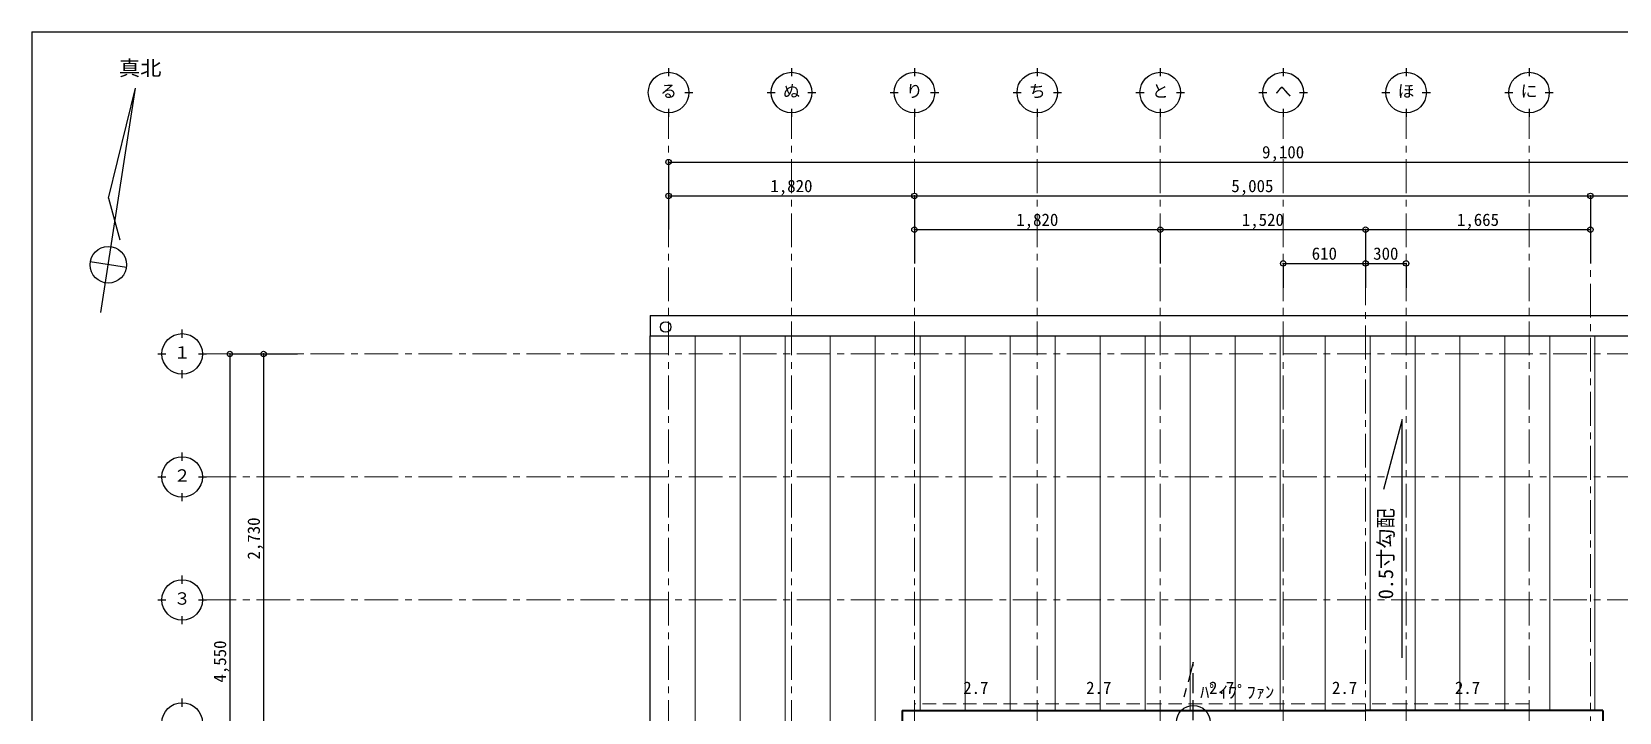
# Model space of a CAD drawing. Units: millimetres at full size, sheet at 1:50. Extents: x -21826 to 54909, y -26252 to 22610.
# Drawn here: x 13302 to 25054, y 1808 to 6842 of the extents above; entities that cross this region are included whole.
import ezdxf
from ezdxf.enums import TextEntityAlignment as Align

# ---------------------------------------------------------------- set-up
doc = ezdxf.new("R2010")
doc.units = ezdxf.units.MM
doc.header["$LTSCALE"] = 50
doc.header["$PDMODE"] = 32
doc.header["$PDSIZE"] = 40
for name, pattern in [('CHAIN1', [8, 5, -1, 1, -1]), ('DASHED2', [3, 2, -1]), ('DASHED3', [4, 3, -1])]:
    doc.linetypes.add(name, pattern=pattern)
for name, color, linetype, lineweight in [('3-1_通り芯・通り番号', 7, 'Continuous', 25), ('3-3_仕上線(黄)', 3, 'Continuous', 40), ('3-8_ハッチング', 4, 'Continuous', 9), ('3-9_建築設備', 5, 'Continuous', 25), ('3-A_文字', 7, 'Continuous', 25), ('3-F_寸法・方位', 7, 'Continuous', 25), ('C-0', 6, 'Continuous', 25), ('F-F_図面枠（共通）', 7, 'Continuous', 25)]:
    doc.layers.add(name, color=color, linetype=linetype, lineweight=lineweight)
doc.styles.add('ＭＳ ゴシック', font='')
doc.styles.get('ＭＳ ゴシック').set_extended_font_data('MS Gothic')

msp = doc.modelspace()

# ---------------------------------------------------------------- linework, layer by layer
at = {"layer": '3-1_通り芯・通り番号'}
for p, q in [((18016.21, 6572.32), (18016.21, 6512.32)), ((18926.21, 6572.32), (18926.21, 6512.32)), ((19836.21, 6572.32), (19836.21, 6512.32)), ((20746.21, 6572.32), (20746.21, 6512.32)), ((21656.21, 6572.32), (21656.21, 6512.32)), ((22566.21, 6572.32), (22566.21, 6512.32)), ((23476.21, 6572.32), (23476.21, 6512.32)), ((24386.21, 6572.32), (24386.21, 6512.32)), ((18136.21, 6392.32), (18196.21, 6392.32)), ((18746.21, 6392.32), (18806.21, 6392.32)), ((19046.21, 6392.32), (19106.21, 6392.32)), ((19656.21, 6392.32), (19716.21, 6392.32)), ((19956.21, 6392.32), (20016.21, 6392.32)), ((20566.21, 6392.32), (20626.21, 6392.32)), ((20866.21, 6392.32), (20926.21, 6392.32)), ((21476.21, 6392.32), (21536.21, 6392.32)), ((21776.21, 6392.32), (21836.21, 6392.32)), ((22386.21, 6392.32), (22446.21, 6392.32)), ((22686.21, 6392.32), (22746.21, 6392.32)), ((23296.21, 6392.32), (23356.21, 6392.32)), ((23596.21, 6392.32), (23656.21, 6392.32)), ((24206.21, 6392.32), (24266.21, 6392.32)), ((24506.21, 6392.32), (24566.21, 6392.32)), ((18016.21, 6272.32), (18016.21, 6212.32)), ((18926.21, 6272.32), (18926.21, 6212.32)), ((19836.21, 6272.32), (19836.21, 6212.32)), ((20746.21, 6272.32), (20746.21, 6212.32)), ((21656.21, 6272.32), (21656.21, 6212.32)), ((22566.21, 6272.32), (22566.21, 6212.32)), ((23476.21, 6272.32), (23476.21, 6212.32)), ((24386.21, 6272.32), (24386.21, 6212.32)), ((14415.29, 4578.8), (14415.29, 4638.8)), ((14235.29, 4458.8), (14295.29, 4458.8)), ((14535.29, 4458.8), (14595.29, 4458.8)), ((14415.29, 4278.8), (14415.29, 4338.8)), ((14415.29, 3668.8), (14415.29, 3728.8)), ((14235.29, 3548.8), (14295.29, 3548.8)), ((14535.29, 3548.8), (14595.29, 3548.8)), ((14415.29, 3368.8), (14415.29, 3428.8)), ((14415.29, 2758.8), (14415.29, 2818.8)), ((14235.29, 2638.8), (14295.29, 2638.8)), ((14535.29, 2638.8), (14595.29, 2638.8)), ((14415.29, 2458.8), (14415.29, 2518.8)), ((14415.29, 1848.8), (14415.29, 1908.8))]:
    msp.add_line(p, q, dxfattribs=at)
at = {"layer": '3-1_通り芯・通り番号', "color": 1, "linetype": 'CHAIN1', "lineweight": 18}
for p, q in [((18016.21, -5551.2), (18016.21, 6242.32)), ((18926.21, -5551.2), (18926.21, 6242.32)), ((19836.21, -5551.2), (19836.21, 6242.32)), ((20746.21, -5551.2), (20746.21, 6242.32)), ((21656.21, -5551.2), (21656.21, 6242.32)), ((22566.21, -5551.2), (22566.21, 6242.32)), ((23476.21, -5551.2), (23476.21, 6242.32)), ((24386.21, -5551.2), (24386.21, 6242.32)), ((23176.21, 818.8), (23176.21, 5338.01)), ((24841.21, 5378.09), (24841.21, -91.2)), ((14565.29, 4458.8), (29797.51, 4458.8)), ((14565.29, 3548.8), (29797.51, 3548.8)), ((14565.29, 2638.8), (29797.51, 2638.8))]:
    msp.add_line(p, q, dxfattribs=at)
at = {"layer": '3-1_通り芯・通り番号'}
for centre in [(18016.21, 6392.32), (18926.21, 6392.32), (19836.21, 6392.32), (20746.21, 6392.32), (21656.21, 6392.32), (22566.21, 6392.32), (23476.21, 6392.32), (24386.21, 6392.32), (14415.29, 4458.8), (14415.29, 3548.8), (14415.29, 2638.8), (14415.29, 1728.8)]:
    msp.add_circle(centre, 150, dxfattribs=at)
at = {"layer": '3-3_仕上線(黄)'}
for p, q in [((19744.71, 1820.3), (20746.21, 1820.3)), ((19744.71, 1820.3), (19744.71, 1436.3)), ((20746.21, 1820.3), (21656.21, 1820.3)), ((21656.21, 1820.3), (22566.21, 1820.3)), ((22566.21, 1820.3), (23176.21, 1820.3)), ((23476.21, 1820.3), (23176.21, 1820.3)), ((24386.21, 1820.3), (23476.21, 1820.3)), ((24932.71, 1820.3), (24386.21, 1820.3)), ((24932.71, 1820.3), (24932.71, 818.8))]:
    msp.add_line(p, q, dxfattribs=at)
at = {"layer": '3-8_ハッチング', "color": 2}
for p, q in [((18214.21, -91.2), (18214.21, 4593.8)), ((18547.21, -91.2), (18547.21, 4593.8)), ((18880.21, -91.2), (18880.21, 4593.8)), ((19213.21, -91.2), (19213.21, 4593.8)), ((19546.21, -91.2), (19546.21, 4593.8)), ((19879.21, 1820.3), (19879.21, 4593.8)), ((20212.21, 1820.3), (20212.21, 4593.8)), ((20545.21, 1820.3), (20545.21, 4593.8)), ((20878.21, 1820.3), (20878.21, 4593.8)), ((21211.21, 1820.3), (21211.21, 4593.8)), ((21544.21, 1820.3), (21544.21, 4593.8)), ((21877.21, 1820.3), (21877.21, 4593.8)), ((22210.21, 1820.3), (22210.21, 4593.8)), ((22543.21, 1820.3), (22543.21, 4593.8)), ((22876.21, 1820.3), (22876.21, 4593.8)), ((23209.21, 1820.3), (23209.21, 4593.8)), ((23542.21, 1820.3), (23542.21, 4593.8)), ((23875.21, 1820.3), (23875.21, 4593.8)), ((24208.21, 1820.3), (24208.21, 4593.8)), ((24541.21, 1820.3), (24541.21, 4593.8)), ((24874.21, 1820.3), (24874.21, 4593.8))]:
    msp.add_line(p, q, dxfattribs=at)
at = {"layer": '3-9_建築設備', "color": 7}
for p, q in [((13813.77, 4765.07), (14070.9, 6425.28)), ((13869.25, 5609.84), (14070.9, 6425.28)), ((13869.25, 5609.84), (13952.8, 5303.96)), ((14002.43, 5097.7), (13734.58, 5139.18))]:
    msp.add_line(p, q, dxfattribs=at)
at = {"layer": '3-9_建築設備', "linetype": 'DASHED3'}
msp.add_lwpolyline([(21900.86, 1548.62), (21900.86, 2177.84), (21831.43, 1918.72)], dxfattribs=at)
at = {"layer": '3-9_建築設備', "color": 7}
msp.add_circle((13868.5, 5118.44), 135.52, dxfattribs=at)
at = {"layer": '3-9_建築設備'}
msp.add_circle((21900.86, 1734.2), 125, dxfattribs=at)
at = {"layer": '3-F_寸法・方位'}
for p, q in [((18016.21, 5878.09), (27116.21, 5878.09)), ((18016.21, 5878.09), (18016.21, 5628.09)), ((18016.21, 5628.09), (19836.21, 5628.09)), ((18016.21, 5628.09), (18016.21, 5378.09)), ((19836.21, 5628.09), (19836.21, 5378.09)), ((19836.21, 5628.09), (24841.21, 5628.09)), ((24841.21, 5628.09), (24841.21, 5378.09)), ((24841.21, 5628.09), (27116.21, 5628.09)), ((19836.21, 5378.09), (21656.21, 5378.09)), ((19836.21, 5378.09), (19836.21, 5128.09)), ((21656.21, 5378.09), (21656.21, 5128.09)), ((21656.21, 5378.09), (23176.21, 5378.09)), ((23176.21, 5378.09), (23176.21, 5128.09)), ((23176.21, 5378.09), (24841.21, 5378.09)), ((24841.21, 5378.09), (24841.21, 5128.09)), ((22566.21, 5128.09), (23176.21, 5128.09)), ((22566.21, 5128.09), (22566.21, 4946.65)), ((23176.21, 5128.09), (23476.21, 5128.09)), ((23176.21, 5128.09), (23176.21, 4946.65)), ((23176.21, 5128.09), (23176.21, 4946.65)), ((23476.21, 5128.09), (23476.21, 4946.65)), ((17881.21, 4743.8), (27251.21, 4743.8)), ((17881.21, 4743.8), (17881.21, 4593.8)), ((17881.21, 4593.8), (27251.21, 4593.8)), ((17881.21, -91.2), (17881.21, 4593.8)), ((14768.14, 4458.8), (14768.14, -91.2)), ((14768.14, 4458.8), (15018.14, 4458.8)), ((15018.14, 4458.8), (15018.14, 1728.8)), ((15018.14, 4458.8), (15268.14, 4458.8)), ((23447.08, 3972.69), (23308.72, 3456.31)), ((23447.08, 2212), (23447.08, 3972.69))]:
    msp.add_line(p, q, dxfattribs=at)
msp.add_circle((17994.69, 4658.11), 38.67, dxfattribs=at)
for p in [(18016.21, 5878.09), (18016.21, 5628.09), (19836.21, 5628.09), (24841.21, 5628.09), (19836.21, 5378.09), (21656.21, 5378.09), (23176.21, 5378.09), (24841.21, 5378.09), (22566.21, 5128.09), (23176.21, 5128.09), (23476.21, 5128.09), (14768.14, 4458.8), (15018.14, 4458.8)]:
    msp.add_point(p, dxfattribs=at)
at = {"layer": 'C-0', "color": 4, "linetype": 'DASHED2', "lineweight": 9}
for p, q in [((20746.21, 1870.3), (19836.21, 1870.3)), ((21656.21, 1870.3), (20746.21, 1870.3)), ((22566.21, 1870.3), (21656.21, 1870.3)), ((23476.21, 1870.3), (22566.21, 1870.3)), ((24386.21, 1870.3), (23476.21, 1870.3))]:
    msp.add_line(p, q, dxfattribs=at)
at = {"layer": 'F-F_図面枠（共通）'}
for q in [(33101.73, 6841.87), (13301.73, -6958.13), (33101.73, 6841.87)]:
    msp.add_line((13301.73, 6841.87), q, dxfattribs=at)

# ---------------------------------------------------------------- texts
at = {"layer": '3-9_建築設備', "color": 7, "style": 'ＭＳ ゴシック'}
for s, height, width, p in [('真北', 110, 1.05, (13946.95, 6485.03)), ('ﾊﾟｲﾌﾟﾌｧﾝ', 91.64, 1.1, (21950.89, 1884.37))]:
    msp.add_text(s, height=height, dxfattribs=dict(at, width=width)).set_placement(p, align=Align.BOTTOM_LEFT)
at = {"layer": '3-A_文字', "style": 'ＭＳ ゴシック'}
for s, p in [('る', (17953.71, 6329.82)), ('ぬ', (18863.71, 6329.82)), ('り', (19773.71, 6329.82)), ('ち', (20683.71, 6329.82)), ('と', (21593.71, 6329.82)), ('へ', (22503.71, 6329.82)), ('ほ', (23413.71, 6329.82)), ('に', (24323.71, 6329.82)), ('１', (14352.79, 4396.3)), ('２', (14352.79, 3486.3)), ('３', (14352.79, 2576.3))]:
    msp.add_text(s, height=91.64, dxfattribs=at).set_placement(p, align=Align.BOTTOM_LEFT)
msp.add_text('0.5寸勾配', height=110, rotation=90, dxfattribs=at).set_placement((23413.48, 2643.67), align=Align.BOTTOM_LEFT)
at = {"layer": '3-F_寸法・方位', "style": 'ＭＳ ゴシック'}
for s, p in [('9,100', (22409.96, 5878.09)), ('1,820', (18769.96, 5628.09)), ('5,005', (22182.46, 5628.09)), ('1,820', (20589.96, 5378.09)), ('1,520', (22259.96, 5378.09)), ('1,665', (23852.46, 5378.09)), ('610', (22777.46, 5128.09)), ('300', (23232.46, 5128.09))]:
    msp.add_text(s, height=91.64, dxfattribs=at).set_placement(p, align=Align.BOTTOM_LEFT)
for s, p in [('2,730', (15018.14, 2937.55)), ('4,550', (14768.14, 2027.55))]:
    msp.add_text(s, height=91.64, rotation=90, dxfattribs=at).set_placement(p, align=Align.BOTTOM_LEFT)
at = {"layer": 'C-0', "color": 5, "style": 'ＭＳ ゴシック'}
for p in [(20197.46, 1916.13), (21107.46, 1916.13), (22017.46, 1916.13), (22927.46, 1916.13), (23837.46, 1916.13)]:
    msp.add_text('2.7', height=91.64, dxfattribs=at).set_placement(p, align=Align.BOTTOM_LEFT)

doc.saveas('drawing.dxf')
